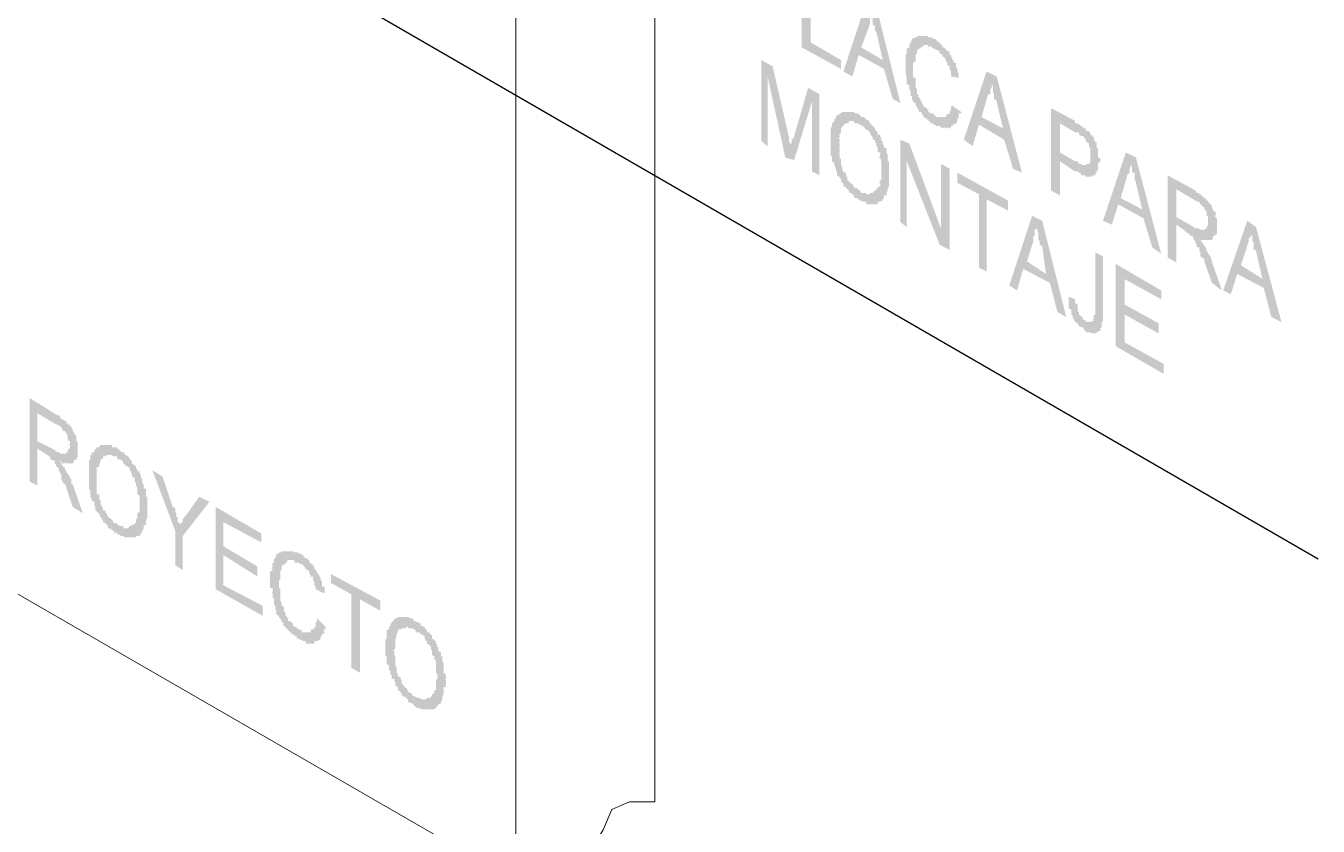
# Model space of a CAD drawing. Header units: millimetres. Extents: x 821 to 906, y 83 to 185.
# Drawn here: x 903.478 to 904.731, y 87.679 to 88.455 of the extents above; entities that cross this region are included whole.
import ezdxf

# ---------------------------------------------------------------- set-up
doc = ezdxf.new("R2010")
doc.units = ezdxf.units.MM
doc.layers.add('C.EMPOTRADO EN PARED Y TECHO', color=210, linetype='Continuous', lineweight=40)

# ---------------------------------------------------------------- blocks, each defined once
blk = doc.blocks.new('rejfgjfgjfg')
at = {"true_color": 0x000007}
for points in [[(466.5908, 120.1168), (466.5908, 120.2262), (466.6024, 120.2195), (466.6024, 120.1234), (466.6422, 120.1002), (466.6422, 120.0886)], [(466.788, 120.0405), (466.7997, 120.0322), (466.7997, 120.0306), (466.7963, 120.0306), (466.7963, 120.0289), (466.7963, 120.0256), (466.7963, 120.024), (466.7947, 120.024), (466.7947, 120.0223), (466.7947, 120.0206), (466.793, 120.0173), (466.7897, 120.0157), (466.788, 120.014), (466.7864, 120.014), (466.7864, 120.0107), (466.7847, 120.0107), (466.7847, 120.0124), (466.7814, 120.0107), (466.7814, 120.0124), (466.7798, 120.0107), (466.7798, 120.0124), (466.7781, 120.0107), (466.7781, 120.0124), (466.7748, 120.0107), (466.7748, 120.0124), (466.7731, 120.0107), (466.7731, 120.0124), (466.7715, 120.014), (466.7698, 120.014), (466.7665, 120.014), (466.7648, 120.0157), (466.7632, 120.0157), (466.7632, 120.0173), (466.7615, 120.0173), (466.7599, 120.0173), (466.7582, 120.0206), (466.7566, 120.0206), (466.7566, 120.0223), (466.7549, 120.0223), (466.7549, 120.024), (466.7516, 120.024), (466.7516, 120.0256), (466.7499, 120.0256), (466.7499, 120.0289), (466.7483, 120.0289), (466.7483, 120.0306), (466.7466, 120.0322), (466.745, 120.0322), (466.7433, 120.0356), (466.7433, 120.0372), (466.7416, 120.0372), (466.7416, 120.0389), (466.74, 120.0405), (466.74, 120.0438), (466.7367, 120.0455), (466.7367, 120.0472), (466.735, 120.0488), (466.735, 120.0521), (466.7334, 120.0538), (466.7334, 120.0555), (466.7334, 120.0588), (466.7334, 120.0604), (466.7317, 120.0604), (466.7317, 120.0621), (466.7317, 120.0637), (466.7317, 120.0671), (466.7284, 120.0687), (466.7284, 120.0704), (466.7284, 120.0737), (466.7284, 120.0753), (466.7284, 120.077), (466.7284, 120.0787), (466.7267, 120.082), (466.7267, 120.0836), (466.7267, 120.0853), (466.7267, 120.0886), (466.7267, 120.0903), (466.7267, 120.0919), (466.7267, 120.0936), (466.7267, 120.0969), (466.7267, 120.0985), (466.7267, 120.1002), (466.7267, 120.1019), (466.7267, 120.1035), (466.7267, 120.1052), (466.7267, 120.1068), (466.7284, 120.1085), (466.7284, 120.1118), (466.7284, 120.1135), (466.7284, 120.1151), (466.7317, 120.1168), (466.7317, 120.1184), (466.7317, 120.1201), (466.7317, 120.1218), (466.7334, 120.1218), (466.7334, 120.1234), (466.735, 120.1267), (466.735, 120.1284), (466.7367, 120.1284), (466.74, 120.13), (466.7416, 120.13), (466.7416, 120.1317), (466.7433, 120.1317), (466.7466, 120.1317), (466.745, 120.1317), (466.7483, 120.1317), (466.7499, 120.1317), (466.7516, 120.1317), (466.7549, 120.1317), (466.7566, 120.13), (466.7582, 120.13), (466.7615, 120.13), (466.7615, 120.1284), (466.7632, 120.1284), (466.7648, 120.1284), (466.7665, 120.1267), (466.7698, 120.1234), (466.7715, 120.1234), (466.7715, 120.1218), (466.7731, 120.1218), (466.7731, 120.1201), (466.7748, 120.1201), (466.7748, 120.1168), (466.7781, 120.1168), (466.7781, 120.1151), (466.7798, 120.1151), (466.7798, 120.1135), (466.7814, 120.1135), (466.7814, 120.1118), (466.7847, 120.1118), (466.7847, 120.1085), (466.7847, 120.1068), (466.7864, 120.1068), (466.7864, 120.1052), (466.788, 120.1019), (466.788, 120.1002), (466.7897, 120.1002), (466.7897, 120.0985), (466.7897, 120.0969), (466.793, 120.0969), (466.793, 120.0936), (466.793, 120.0919), (466.793, 120.0903), (466.7947, 120.0903), (466.7947, 120.0886), (466.7947, 120.0853), (466.7947, 120.0836), (466.7963, 120.0836), (466.7963, 120.082), (466.7963, 120.0787), (466.7963, 120.077), (466.7864, 120.0787), (466.7864, 120.082), (466.7864, 120.0836), (466.7864, 120.0853), (466.7847, 120.0886), (466.7847, 120.0903), (466.7847, 120.0919), (466.7814, 120.0936), (466.7814, 120.0969), (466.7798, 120.0985), (466.7798, 120.1002), (466.7781, 120.1019), (466.7781, 120.1035), (466.7748, 120.1052), (466.7748, 120.1068), (466.7731, 120.1085), (466.7715, 120.1085), (466.7715, 120.1118), (466.7698, 120.1118), (466.7698, 120.1135), (466.7665, 120.1135), (466.7648, 120.1151), (466.7632, 120.1151), (466.7615, 120.1168), (466.7599, 120.1184), (466.7582, 120.1168), (466.7582, 120.1184), (466.7566, 120.1168), (466.7566, 120.1201), (466.7549, 120.1201), (466.7516, 120.1201), (466.7499, 120.1201), (466.7499, 120.1168), (466.7499, 120.1184), (466.7483, 120.1168), (466.7483, 120.1184), (466.7466, 120.1168), (466.7466, 120.1151), (466.745, 120.1151), (466.7433, 120.1151), (466.7433, 120.1135), (466.7416, 120.1135), (466.7416, 120.1118), (466.7416, 120.1085), (466.74, 120.1068), (466.74, 120.1052), (466.74, 120.1019), (466.74, 120.1035), (466.74, 120.1002), (466.74, 120.0985), (466.7367, 120.0969), (466.7367, 120.0936), (466.7367, 120.0919), (466.7367, 120.0903), (466.7367, 120.0886), (466.7367, 120.0853), (466.7367, 120.0836), (466.7367, 120.082), (466.7367, 120.0787), (466.7367, 120.077), (466.74, 120.077), (466.74, 120.0753), (466.74, 120.0737), (466.74, 120.0704), (466.74, 120.0687), (466.74, 120.0671), (466.74, 120.0637), (466.7416, 120.0621), (466.7416, 120.0604), (466.7416, 120.0588), (466.7416, 120.0555), (466.7433, 120.0555), (466.7433, 120.0538), (466.7433, 120.0521), (466.7466, 120.0488), (466.745, 120.0505), (466.7466, 120.0472), (466.7483, 120.0455), (466.7483, 120.0438), (466.7499, 120.0405), (466.7516, 120.0389), (466.7549, 120.0372), (466.7549, 120.0356), (466.7566, 120.0356), (466.7566, 120.0322), (466.7582, 120.0322), (466.7582, 120.0306), (466.7615, 120.0306), (466.7632, 120.0306), (466.7632, 120.0289), (466.7648, 120.0289), (466.7665, 120.0256), (466.7698, 120.0256), (466.7715, 120.0256), (466.7731, 120.0256), (466.7731, 120.024), (466.7748, 120.0256), (466.7781, 120.0256), (466.7798, 120.0256), (466.7798, 120.0289), (466.7814, 120.0289), (466.7847, 120.0306), (466.7847, 120.0322), (466.7864, 120.0356), (466.7864, 120.0372), (466.7864, 120.0389)], [(466.5378, 119.9941), (466.5378, 120.1002), (466.5527, 120.0919), (466.5726, 120.0057), (466.5726, 120.0024), (466.5742, 120.0008), (466.5742, 119.9991), (466.5742, 119.9958), (466.5742, 119.9941), (466.5742, 119.9925), (466.5759, 119.9925), (466.5759, 119.9908), (466.5759, 119.9875), (466.5759, 119.9858), (466.5759, 119.9875), (466.5759, 119.9908), (466.5776, 119.9908), (466.5776, 119.9925), (466.5776, 119.9941), (466.5776, 119.9958), (466.5809, 119.9991), (466.5809, 120.0008), (466.5991, 120.0637), (466.614, 120.0555), (466.614, 119.9494), (466.6041, 119.9543), (466.6041, 120.0455), (466.5809, 119.9693), (466.5693, 119.9726), (466.5461, 120.0787), (466.5461, 119.9875)], [(466.7201, 119.888), (466.7201, 119.9958), (466.7317, 119.9908), (466.7731, 119.8798), (466.7731, 119.9643), (466.7847, 119.9577), (466.7847, 119.8516), (466.7715, 119.8582), (466.7284, 119.9676), (466.7284, 119.8814)], [(466.8229, 119.8284), (466.8229, 119.9245), (466.7947, 119.9394), (466.7947, 119.9527), (466.861, 119.9162), (466.861, 119.903), (466.8328, 119.9179), (466.8328, 119.8234)], [(466.9405, 119.7903), (466.9488, 119.7869), (466.9488, 119.7836), (466.9488, 119.7853), (466.9488, 119.782), (466.9521, 119.7803), (466.9521, 119.7787), (466.9521, 119.7753), (466.9521, 119.7737), (466.9521, 119.772), (466.9538, 119.7704), (466.9538, 119.7671), (466.9555, 119.7654), (466.9588, 119.7637), (466.9588, 119.7604), (466.9571, 119.7604), (466.9604, 119.7604), (466.9621, 119.7588), (466.9637, 119.7588), (466.9637, 119.7571), (466.9671, 119.7571), (466.9687, 119.7571), (466.9704, 119.7571), (466.9704, 119.7588), (466.9737, 119.7588), (466.9737, 119.7604), (466.972, 119.7604), (466.9737, 119.7637), (466.972, 119.7637), (466.9737, 119.7654), (466.972, 119.7654), (466.9753, 119.7671), (466.9753, 119.7704), (466.9753, 119.772), (466.9753, 119.7737), (466.9753, 119.8483), (466.9853, 119.8433), (466.9853, 119.7704), (466.9853, 119.7671), (466.9853, 119.7654), (466.9853, 119.7637), (466.9853, 119.7604), (466.9853, 119.7588), (466.9836, 119.7571), (466.9836, 119.7555), (466.9836, 119.7521), (466.9836, 119.7505), (466.982, 119.7488), (466.982, 119.7455), (466.9787, 119.7455), (466.9787, 119.7438), (466.977, 119.7438), (466.9753, 119.7422), (466.9737, 119.7422), (466.972, 119.7422), (466.9704, 119.7422), (466.9687, 119.7438), (466.9671, 119.7438), (466.9637, 119.7438), (466.9621, 119.7455), (466.9621, 119.7472), (466.9604, 119.7455), (466.9604, 119.7488), (466.9588, 119.7488), (466.9588, 119.7505), (466.9555, 119.7505), (466.9538, 119.7521), (466.9521, 119.7555), (466.9488, 119.7571), (466.9488, 119.7588), (466.9472, 119.7588), (466.9472, 119.7604), (466.9455, 119.7637), (466.9455, 119.7654), (466.9438, 119.7671), (466.9438, 119.7704), (466.9438, 119.772), (466.9438, 119.7737), (466.9405, 119.7753), (466.9405, 119.7787), (466.9405, 119.7803), (466.9405, 119.782), (466.9405, 119.7836), (466.9405, 119.7869), (466.9405, 119.7886)], [(467.0019, 119.7256), (467.0019, 119.8334), (467.0615, 119.7985), (467.0615, 119.7869), (467.0135, 119.8135), (467.0135, 119.7803), (467.0582, 119.7555), (467.0582, 119.7422), (467.0135, 119.7671), (467.0135, 119.7306), (467.0648, 119.7024), (467.0648, 119.6892)], [(465.7704, 119.4389), (465.7704, 119.4836), (465.7405, 119.5632), (465.7538, 119.5549), (465.7671, 119.5151), (465.7704, 119.5135), (465.7704, 119.5101), (465.7704, 119.5085), (465.772, 119.5068), (465.772, 119.5052), (465.772, 119.5019), (465.7737, 119.5019), (465.7737, 119.5002), (465.7737, 119.4985), (465.7737, 119.4952), (465.777, 119.4936), (465.777, 119.4919), (465.7787, 119.4936), (465.7787, 119.4952), (465.7803, 119.4952), (465.7803, 119.4985), (465.7803, 119.5002), (465.782, 119.5002), (465.782, 119.5019), (465.7853, 119.5052), (465.8019, 119.5284), (465.8151, 119.5218), (465.7803, 119.477), (465.7803, 119.4322)], [(465.8234, 119.4074), (465.8234, 119.5151), (465.8831, 119.4803), (465.8831, 119.4687), (465.8334, 119.4952), (465.8334, 119.4637), (465.8781, 119.4372), (465.8781, 119.424), (465.8334, 119.4521), (465.8334, 119.4124), (465.8847, 119.3858), (465.8847, 119.3726)], [(465.956, 119.3693), (465.9676, 119.3577), (465.9676, 119.356), (465.9659, 119.3543), (465.9643, 119.3543), (465.9659, 119.351), (465.9659, 119.3494), (465.9643, 119.3494), (465.9626, 119.3477), (465.9626, 119.3461), (465.961, 119.3461), (465.961, 119.3427), (465.9593, 119.3411), (465.956, 119.3394), (465.9543, 119.3394), (465.9527, 119.3394), (465.9527, 119.3361), (465.951, 119.3361), (465.9494, 119.3361), (465.9477, 119.3361), (465.9461, 119.3361), (465.9444, 119.3361), (465.9411, 119.3361), (465.9411, 119.3394), (465.9394, 119.3394), (465.9378, 119.3394), (465.9361, 119.3411), (465.9328, 119.3411), (465.9328, 119.3427), (465.9311, 119.3427), (465.9295, 119.3427), (465.9295, 119.3461), (465.9262, 119.3461), (465.9262, 119.3477), (465.9245, 119.3477), (465.9229, 119.3494), (465.9212, 119.351), (465.9179, 119.3543), (465.9162, 119.356), (465.9146, 119.3577), (465.9129, 119.3593), (465.9113, 119.361), (465.9129, 119.3626), (465.9096, 119.3643), (465.9096, 119.3659), (465.9079, 119.3693), (465.9063, 119.3709), (465.9063, 119.3726), (465.903, 119.3742), (465.903, 119.3776), (465.903, 119.3792), (465.9013, 119.3809), (465.9013, 119.3842), (465.9013, 119.3858), (465.8997, 119.3875), (465.8997, 119.3892), (465.8997, 119.3925), (465.8997, 119.3941), (465.8997, 119.3958), (465.898, 119.3958), (465.898, 119.3991), (465.898, 119.4008), (465.898, 119.4024), (465.8963, 119.4024), (465.898, 119.4041), (465.898, 119.4074), (465.898, 119.409), (465.8947, 119.409), (465.8947, 119.4107), (465.8947, 119.4124), (465.8947, 119.4157), (465.8947, 119.4173), (465.8947, 119.419), (465.8947, 119.4223), (465.8947, 119.424), (465.8947, 119.4256), (465.8947, 119.4273), (465.8947, 119.4306), (465.898, 119.4322), (465.898, 119.4339), (465.8963, 119.4339), (465.898, 119.4372), (465.898, 119.4389), (465.8963, 119.4389), (465.898, 119.4405), (465.8963, 119.4405), (465.8997, 119.4422), (465.8997, 119.4455), (465.8997, 119.4472), (465.9013, 119.4472), (465.9013, 119.4488), (465.903, 119.4521), (465.903, 119.4538), (465.9063, 119.4538), (465.9063, 119.4555), (465.9079, 119.4555), (465.9096, 119.4555), (465.9096, 119.4571), (465.9129, 119.4571), (465.9113, 119.4571), (465.9146, 119.4571), (465.9162, 119.4571), (465.9179, 119.4571), (465.9212, 119.4571), (465.9229, 119.4571), (465.9245, 119.4571), (465.9262, 119.4555), (465.9295, 119.4555), (465.9311, 119.4555), (465.9328, 119.4538), (465.9361, 119.4538), (465.9361, 119.4521), (465.9378, 119.4521), (465.9394, 119.4488), (465.9411, 119.4488), (465.9411, 119.4472), (465.9444, 119.4472), (465.9444, 119.4455), (465.9461, 119.4455), (465.9461, 119.4422), (465.9477, 119.4422), (465.9477, 119.4405), (465.951, 119.4405), (465.951, 119.4389), (465.9494, 119.4389), (465.9527, 119.4372), (465.9527, 119.4339), (465.9543, 119.4339), (465.9543, 119.4322), (465.956, 119.4306), (465.956, 119.4273), (465.956, 119.4289), (465.9593, 119.4256), (465.9593, 119.424), (465.961, 119.4223), (465.961, 119.419), (465.9626, 119.4173), (465.9626, 119.4157), (465.9626, 119.4124), (465.9626, 119.4107), (465.9659, 119.4107), (465.9659, 119.409), (465.9659, 119.4074), (465.9659, 119.4041), (465.9659, 119.4024), (465.9643, 119.4024), (465.9543, 119.4074), (465.9543, 119.409), (465.9543, 119.4107), (465.9527, 119.4124), (465.9527, 119.4157), (465.9527, 119.4173), (465.951, 119.419), (465.951, 119.4223), (465.951, 119.424), (465.9477, 119.424), (465.9477, 119.4256), (465.9461, 119.4273), (465.9461, 119.4306), (465.9444, 119.4322), (465.9411, 119.4339), (465.9394, 119.4372), (465.9378, 119.4389), (465.9361, 119.4405), (465.9328, 119.4405), (465.9328, 119.4422), (465.9311, 119.4422), (465.9295, 119.4422), (465.9262, 119.4422), (465.9262, 119.4455), (465.9245, 119.4455), (465.9229, 119.4455), (465.9212, 119.4455), (465.9179, 119.4455), (465.9162, 119.4422), (465.9146, 119.4422), (465.9146, 119.4405), (465.9129, 119.4405), (465.9129, 119.4389), (465.9113, 119.4389), (465.9096, 119.4372), (465.9096, 119.4339), (465.9096, 119.4322), (465.9079, 119.4322), (465.9079, 119.4306), (465.9079, 119.4273), (465.9079, 119.4256), (465.9079, 119.424), (465.9079, 119.4223), (465.9079, 119.419), (465.9063, 119.419), (465.9063, 119.4173), (465.9063, 119.4157), (465.9063, 119.4124), (465.9063, 119.414), (465.9063, 119.4107), (465.9063, 119.409), (465.9079, 119.4074), (465.9079, 119.4041), (465.9079, 119.4024), (465.9079, 119.4008), (465.9079, 119.3991), (465.9079, 119.3958), (465.9079, 119.3941), (465.9079, 119.3925), (465.9096, 119.3892), (465.9096, 119.3875), (465.9096, 119.3858), (465.9129, 119.3842), (465.9129, 119.3809), (465.9129, 119.3792), (465.9113, 119.3792), (465.9146, 119.3776), (465.9146, 119.3742), (465.9146, 119.3726), (465.9162, 119.3726), (465.9162, 119.3709), (465.9179, 119.3693), (465.9179, 119.3659), (465.9212, 119.3659), (465.9212, 119.3643), (465.9229, 119.3643), (465.9229, 119.3626), (465.9245, 119.3626), (465.9245, 119.3593), (465.9262, 119.3593), (465.9262, 119.3577), (465.9295, 119.3577), (465.9295, 119.356), (465.9311, 119.356), (465.9328, 119.3543), (465.9361, 119.3543), (465.9361, 119.351), (465.9378, 119.351), (465.9394, 119.351), (465.9411, 119.351), (465.9444, 119.351), (465.9461, 119.351), (465.9477, 119.351), (465.9477, 119.3543), (465.951, 119.3543), (465.9494, 119.3543), (465.9527, 119.356), (465.9527, 119.3577), (465.9543, 119.3577), (465.9543, 119.3593), (465.9543, 119.3626), (465.9543, 119.3643), (465.956, 119.3643), (465.956, 119.3659)], [(466.0008, 119.3046), (466.0008, 119.4008), (465.9742, 119.4157), (465.9742, 119.4273), (466.0389, 119.3925), (466.0389, 119.3792), (466.0124, 119.3941), (466.0124, 119.298)]]:
    blk.add_hatch(color=7, dxfattribs=at).paths.add_polyline_path(points)
h = blk.add_hatch(color=7, dxfattribs=at)
h.paths.add_polyline_path([(466.6455, 120.0853), (466.6753, 120.1764), (466.6886, 120.1698), (466.7201, 120.0438), (466.7101, 120.0488), (466.6985, 120.0886), (466.6654, 120.1068), (466.6571, 120.0787)])
h.paths.add_polyline_path([(466.6687, 120.1168), (466.6969, 120.1002), (466.6886, 120.1367), (466.6869, 120.1383), (466.6869, 120.1416), (466.6869, 120.1433), (466.6869, 120.145), (466.6836, 120.1466), (466.6836, 120.1499), (466.6836, 120.1516), (466.6836, 120.1532), (466.6836, 120.1549), (466.682, 120.1582), (466.682, 120.1599), (466.682, 120.1615), (466.682, 120.1599), (466.682, 120.1582), (466.682, 120.1549), (466.6803, 120.1549), (466.6803, 120.1532), (466.6803, 120.1516), (466.6803, 120.1499), (466.6803, 120.1466), (466.6787, 120.1466), (466.6787, 120.145), (466.6787, 120.1433)])
h = blk.add_hatch(color=7, dxfattribs=at)
h.paths.add_polyline_path([(466.803, 119.9958), (466.8328, 120.0853), (466.8461, 120.0787), (466.8792, 119.9527), (466.8676, 119.9577), (466.856, 119.9958), (466.8229, 120.0157), (466.8146, 119.9875)])
h.paths.add_polyline_path([(466.8262, 120.0256), (466.8543, 120.0107), (466.8461, 120.0455), (466.8461, 120.0472), (466.8427, 120.0488), (466.8427, 120.0521), (466.8427, 120.0538), (466.8427, 120.0555), (466.8411, 120.0588), (466.8411, 120.0604), (466.8411, 120.0621), (466.8411, 120.0637), (466.8411, 120.0671), (466.8394, 120.0671), (466.8394, 120.0687), (466.8394, 120.0704), (466.8394, 120.0687), (466.8394, 120.0671), (466.8394, 120.0637), (466.8378, 120.0621), (466.8378, 120.0604), (466.8378, 120.0588), (466.8378, 120.0555), (466.8345, 120.0555), (466.8345, 120.0538)])
h = blk.add_hatch(color=7, dxfattribs=at)
h.paths.add_polyline_path([(466.9173, 119.9295), (466.9173, 120.0372), (466.9488, 120.0206), (466.9488, 120.0173), (466.9521, 120.0173), (466.9538, 120.0157), (466.9555, 120.0157), (466.9555, 120.014), (466.9588, 120.014), (466.9571, 120.014), (466.9604, 120.0107), (466.9604, 120.0124), (466.9621, 120.0107), (466.9621, 120.009), (466.9637, 120.009), (466.9637, 120.0074), (466.9671, 120.0074), (466.9671, 120.0057), (466.9687, 120.0057), (466.9687, 120.0024), (466.9704, 120.0024), (466.9704, 120.0008), (466.9737, 119.9991), (466.9737, 119.9958), (466.972, 119.9974), (466.9753, 119.9941), (466.9753, 119.9925), (466.977, 119.9925), (466.977, 119.9908), (466.977, 119.9875), (466.977, 119.9858), (466.9787, 119.9842), (466.9787, 119.9825), (466.9787, 119.9792), (466.9787, 119.9776), (466.9787, 119.9759), (466.9787, 119.9726), (466.982, 119.9709), (466.982, 119.9693), (466.982, 119.9676), (466.9787, 119.9643), (466.9787, 119.9626), (466.9787, 119.961), (466.9787, 119.9577), (466.9787, 119.9593), (466.9787, 119.956), (466.977, 119.956), (466.977, 119.9543), (466.977, 119.9527), (466.9753, 119.9527), (466.9753, 119.9494), (466.9737, 119.9494), (466.972, 119.9494), (466.9704, 119.9477), (466.9687, 119.9477), (466.9671, 119.9477), (466.9637, 119.9477), (466.9621, 119.9477), (466.9621, 119.9494), (466.9604, 119.9494), (466.9588, 119.9494), (466.9571, 119.9494), (466.9555, 119.9527), (466.9538, 119.9527), (466.9521, 119.9543), (466.9488, 119.9543), (466.9289, 119.9676), (466.9289, 119.9229)])
h.paths.add_polyline_path([(466.9289, 119.9792), (466.9488, 119.9676), (466.9521, 119.9676), (466.9538, 119.9643), (466.9555, 119.9643), (466.9588, 119.9626), (466.9604, 119.9626), (466.9621, 119.9626), (466.9637, 119.9626), (466.9637, 119.9643), (466.9671, 119.9643), (466.9687, 119.9676), (466.9687, 119.9693), (466.9687, 119.9709), (466.9687, 119.9726), (466.9687, 119.9759), (466.9687, 119.9776), (466.9687, 119.9792), (466.9687, 119.9825), (466.9687, 119.9842), (466.9687, 119.9858), (466.9671, 119.9858), (466.9671, 119.9875), (466.9671, 119.9908), (466.9637, 119.9925), (466.9637, 119.9941), (466.9621, 119.9958), (466.9621, 119.9974), (466.9604, 119.9991), (466.9588, 120.0008), (466.9571, 120.0008), (466.9555, 120.0008), (466.9555, 120.0024), (466.9538, 120.0024), (466.9538, 120.0057), (466.9521, 120.0057), (466.9488, 120.0057), (466.9289, 120.0173)])
h = blk.add_hatch(color=7, dxfattribs=at)
h.paths.add_polyline_path([(466.6289, 119.9925), (466.6289, 119.9941), (466.6289, 119.9958), (466.6289, 119.9991), (466.6289, 120.0008), (466.6289, 120.0024), (466.6289, 120.0057), (466.6289, 120.0074), (466.6289, 120.009), (466.6289, 120.0107), (466.6306, 120.014), (466.6306, 120.0157), (466.6306, 120.0173), (466.6339, 120.0206), (466.6339, 120.0223), (466.6339, 120.024), (466.6356, 120.024), (466.6356, 120.0256), (466.6372, 120.0289), (466.6405, 120.0289), (466.6405, 120.0306), (466.6389, 120.0306), (466.6422, 120.0306), (466.6438, 120.0322), (466.6455, 120.0322), (466.6488, 120.0322), (466.6505, 120.0322), (466.6521, 120.0322), (466.6555, 120.0322), (466.6538, 120.0322), (466.6571, 120.0322), (466.6588, 120.0322), (466.6604, 120.0306), (466.6637, 120.0306), (466.6654, 120.0306), (466.6654, 120.0289), (466.6671, 120.0289), (466.6687, 120.0256), (466.672, 120.0256), (466.6737, 120.024), (466.6753, 120.0223), (466.6787, 120.0206), (466.6803, 120.0173), (466.682, 120.0157), (466.6836, 120.014), (466.6869, 120.0107), (466.6869, 120.0124), (466.6869, 120.009), (466.6886, 120.0074), (466.6903, 120.0057), (466.6903, 120.0024), (466.6936, 120.0024), (466.6936, 120.0008), (466.6936, 119.9991), (466.6952, 119.9991), (466.6952, 119.9958), (466.6952, 119.9941), (466.6969, 119.9941), (466.6969, 119.9925), (466.6969, 119.9908), (466.6985, 119.9875), (466.6985, 119.9858), (466.7019, 119.9842), (466.7019, 119.9825), (466.7019, 119.9792), (466.7019, 119.9776), (466.7035, 119.9776), (466.7035, 119.9759), (466.7035, 119.9726), (466.7035, 119.9709), (466.7035, 119.9693), (466.7035, 119.9676), (466.7052, 119.9676), (466.7052, 119.9643), (466.7052, 119.9626), (466.7052, 119.961), (466.7052, 119.9577), (466.7052, 119.956), (466.7052, 119.9543), (466.7052, 119.9527), (466.7052, 119.9494), (466.7052, 119.9477), (466.7052, 119.9461), (466.7052, 119.9427), (466.7052, 119.9411), (466.7052, 119.9394), (466.7052, 119.9378), (466.7052, 119.9345), (466.7035, 119.9328), (466.7035, 119.9311), (466.7035, 119.9295), (466.7019, 119.9262), (466.7019, 119.9245), (466.7019, 119.9229), (466.6985, 119.9229), (466.6985, 119.9195), (466.6969, 119.9179), (466.6969, 119.9162), (466.6952, 119.9162), (466.6936, 119.9146), (466.6919, 119.9146), (466.6903, 119.9146), (466.6903, 119.9113), (466.6886, 119.9113), (466.6869, 119.9113), (466.6836, 119.9113), (466.682, 119.9113), (466.6803, 119.9113), (466.6787, 119.9113), (466.6753, 119.9113), (466.6753, 119.9146), (466.6737, 119.9146), (466.672, 119.9146), (466.6687, 119.9162), (466.6671, 119.9162), (466.6654, 119.9179), (466.6637, 119.9179), (466.6637, 119.9195), (466.6604, 119.9195), (466.6588, 119.9229), (466.6571, 119.9245), (466.6555, 119.9262), (466.6538, 119.9262), (466.6521, 119.9295), (466.6505, 119.9311), (466.6488, 119.9328), (466.6488, 119.9345), (466.6455, 119.9345), (466.6455, 119.9378), (466.6438, 119.9394), (466.6422, 119.9411), (466.6422, 119.9427), (466.6422, 119.9444), (466.6405, 119.9461), (466.6405, 119.9477), (466.6389, 119.9477), (466.6372, 119.9494), (466.6372, 119.9527), (466.6372, 119.9543), (466.6356, 119.9543), (466.6356, 119.956), (466.6356, 119.9577), (466.6339, 119.961), (466.6339, 119.9626), (466.6339, 119.9643), (466.6306, 119.9676), (466.6306, 119.9693), (466.6306, 119.9709), (466.6306, 119.9726), (466.6289, 119.9759), (466.6289, 119.9776), (466.6289, 119.9792), (466.6289, 119.9825), (466.6289, 119.9842), (466.6289, 119.9858), (466.6289, 119.9875), (466.6289, 119.9908)])
h.paths.add_polyline_path([(466.6405, 119.9858), (466.6389, 119.9858), (466.6405, 119.9842), (466.6405, 119.9825), (466.6405, 119.9792), (466.6405, 119.9776), (466.6389, 119.9776), (466.6405, 119.9759), (466.6405, 119.9726), (466.6405, 119.9709), (466.6422, 119.9709), (466.6422, 119.9693), (466.6422, 119.9676), (466.6422, 119.9643), (466.6422, 119.9626), (466.6438, 119.961), (466.6438, 119.9577), (466.6438, 119.956), (466.6455, 119.9543), (466.6455, 119.9527), (466.6488, 119.9527), (466.6488, 119.9494), (466.6488, 119.9477), (466.6505, 119.9477), (466.6505, 119.9461), (466.6505, 119.9427), (466.6521, 119.9427), (466.6521, 119.9411), (466.6555, 119.9394), (466.6538, 119.9394), (466.6571, 119.9378), (466.6588, 119.9345), (466.6604, 119.9328), (466.6637, 119.9328), (466.6637, 119.9311), (466.6654, 119.9311), (466.6654, 119.9295), (466.6671, 119.9295), (466.6687, 119.9262), (466.672, 119.9262), (466.6737, 119.9262), (466.6753, 119.9262), (466.6753, 119.9245), (466.6787, 119.9245), (466.6803, 119.9245), (466.6803, 119.9262), (466.682, 119.9262), (466.6836, 119.9262), (466.6869, 119.9295), (466.6886, 119.9295), (466.6886, 119.9311), (466.6903, 119.9328), (466.6903, 119.9345), (466.6936, 119.9345), (466.6936, 119.9378), (466.6919, 119.9378), (466.6936, 119.9394), (466.6936, 119.9411), (466.6919, 119.9411), (466.6936, 119.9427), (466.6952, 119.9427), (466.6952, 119.9461), (466.6952, 119.9477), (466.6952, 119.9494), (466.6952, 119.9527), (466.6952, 119.9543), (466.6952, 119.956), (466.6952, 119.9577), (466.6952, 119.961), (466.6952, 119.9626), (466.6952, 119.9643), (466.6952, 119.9676), (466.6952, 119.9693), (466.6936, 119.9709), (466.6936, 119.9726), (466.6919, 119.9726), (466.6936, 119.9759), (466.6936, 119.9776), (466.6936, 119.9792), (466.6903, 119.9792), (466.6903, 119.9825), (466.6903, 119.9842), (466.6903, 119.9858), (466.6886, 119.9875), (466.6886, 119.9908), (466.6869, 119.9925), (466.6869, 119.9941), (466.6869, 119.9958), (466.6836, 119.9958), (466.6836, 119.9991), (466.682, 120.0008), (466.682, 120.0024), (466.6803, 120.0024), (466.6803, 120.0057), (466.6787, 120.0057), (466.6787, 120.0074), (466.6753, 120.009), (466.6737, 120.0107), (466.6737, 120.0124), (466.672, 120.0107), (466.672, 120.014), (466.6687, 120.014), (466.6687, 120.0157), (466.6671, 120.0157), (466.6654, 120.0157), (466.6654, 120.0173), (466.6637, 120.0173), (466.6604, 120.0173), (466.6588, 120.0206), (466.6571, 120.0206), (466.6555, 120.0206), (466.6538, 120.0206), (466.6521, 120.0206), (466.6521, 120.0173), (466.6505, 120.0173), (466.6488, 120.0173), (466.6455, 120.0157), (466.6455, 120.014), (466.6438, 120.014), (466.6438, 120.0107), (466.6438, 120.0124), (466.6422, 120.0107), (466.6422, 120.009), (466.6422, 120.0074), (466.6422, 120.0057), (466.6405, 120.0024), (466.6389, 120.0024), (466.6405, 120.0008), (466.6405, 119.9991), (466.6389, 119.9991), (466.6405, 119.9958), (466.6405, 119.9941), (466.6405, 119.9925), (466.6389, 119.9925), (466.6405, 119.9908), (466.6405, 119.9875), (466.6405, 119.9858), (466.6389, 119.9858)])
h = blk.add_hatch(color=7, dxfattribs=at)
h.paths.add_polyline_path([(466.9853, 119.8897), (467.0151, 119.9792), (467.0284, 119.9726), (467.0615, 119.8466), (467.0499, 119.8549), (467.0383, 119.893), (467.0052, 119.9113), (466.9969, 119.8847)])
h.paths.add_polyline_path([(467.0085, 119.9195), (467.0367, 119.9046), (467.0284, 119.9394), (467.0284, 119.9411), (467.0267, 119.9427), (467.0267, 119.9461), (467.0267, 119.9477), (467.0267, 119.9494), (467.0267, 119.9527), (467.0234, 119.9527), (467.0234, 119.9543), (467.0234, 119.956), (467.0234, 119.9577), (467.0234, 119.9593), (467.0234, 119.961), (467.0217, 119.9626), (467.0217, 119.9643), (467.0217, 119.9676), (467.0217, 119.9643), (467.0217, 119.9626), (467.0217, 119.961), (467.0201, 119.9577), (467.0201, 119.9593), (467.0201, 119.956), (467.0201, 119.9543), (467.0201, 119.9527), (467.0168, 119.9494), (467.0168, 119.9477)])
h = blk.add_hatch(color=7, dxfattribs=at)
h.paths.add_polyline_path([(467.0698, 119.8416), (467.0698, 119.9494), (467.1063, 119.9295), (467.1079, 119.9262), (467.1113, 119.9262), (467.1113, 119.9245), (467.1129, 119.9245), (467.1146, 119.9229), (467.1179, 119.9195), (467.1162, 119.9195), (467.1195, 119.9195), (467.1195, 119.9179), (467.1212, 119.9179), (467.1212, 119.9162), (467.1229, 119.9162), (467.1229, 119.9146), (467.1262, 119.9113), (467.1278, 119.9096), (467.1278, 119.9079), (467.1295, 119.9046), (467.1295, 119.903), (467.1328, 119.9013), (467.1328, 119.8997), (467.1328, 119.8963), (467.1311, 119.8963), (467.1328, 119.8947), (467.1345, 119.893), (467.1345, 119.8897), (467.1345, 119.8914), (467.1345, 119.888), (467.1345, 119.8864), (467.1345, 119.8847), (467.1345, 119.8814), (467.1345, 119.8798), (467.1345, 119.8781), (467.1345, 119.8764), (467.1345, 119.8731), (467.1328, 119.8715), (467.1311, 119.8715), (467.1328, 119.8698), (467.1311, 119.8698), (467.1295, 119.8698), (467.1295, 119.8665), (467.1278, 119.8648), (467.1262, 119.8648), (467.1229, 119.8648), (467.1212, 119.8648), (467.1195, 119.8648), (467.1179, 119.8648), (467.1162, 119.8648), (467.1146, 119.8648), (467.1129, 119.8648), (467.1129, 119.8665), (467.1113, 119.8665), (467.1129, 119.8648), (467.1146, 119.8632), (467.1146, 119.8615), (467.1179, 119.8582), (467.1162, 119.8582), (467.1179, 119.8566), (467.1195, 119.8566), (467.1195, 119.8549), (467.1212, 119.8516), (467.1212, 119.8532), (467.1212, 119.8499), (467.1229, 119.8483), (467.1229, 119.8466), (467.1262, 119.8433), (467.1262, 119.8416), (467.1262, 119.84), (467.1278, 119.84), (467.1278, 119.8367), (467.1411, 119.7985), (467.1278, 119.8085), (467.1179, 119.8367), (467.1179, 119.84), (467.1146, 119.8416), (467.1129, 119.8433), (467.1129, 119.8466), (467.1129, 119.8483), (467.1129, 119.8499), (467.1113, 119.8499), (467.1113, 119.8516), (467.1113, 119.8549), (467.1079, 119.8549), (467.1079, 119.8566), (467.1079, 119.8582), (467.1063, 119.8615), (467.1063, 119.8632), (467.1046, 119.8648), (467.1046, 119.8665), (467.103, 119.8665), (467.103, 119.8698), (467.0997, 119.8698), (467.0997, 119.8715), (467.098, 119.8715), (467.098, 119.8731), (467.0963, 119.8731), (467.093, 119.8764), (467.0814, 119.8847), (467.0814, 119.835)])
h.paths.add_polyline_path([(467.0814, 119.8947), (467.1046, 119.8814), (467.1063, 119.8798), (467.1079, 119.8798), (467.1113, 119.8798), (467.1113, 119.8781), (467.1129, 119.8781), (467.1146, 119.8781), (467.1179, 119.8781), (467.1162, 119.8781), (467.1195, 119.8781), (467.1195, 119.8798), (467.1212, 119.8798), (467.1212, 119.8814), (467.1229, 119.8847), (467.1229, 119.8864), (467.1229, 119.888), (467.1229, 119.8897), (467.1229, 119.893), (467.1229, 119.8947), (467.1212, 119.8963), (467.1212, 119.8997), (467.1212, 119.9013), (467.1195, 119.903), (467.1195, 119.9046), (467.1179, 119.9046), (467.1179, 119.9079), (467.1162, 119.9079), (467.1146, 119.9096), (467.1129, 119.9113), (467.1113, 119.9146), (467.1079, 119.9146), (467.1079, 119.9162), (467.1063, 119.9162), (467.0814, 119.9311)])
h = blk.add_hatch(color=7, dxfattribs=at)
h.paths.add_polyline_path([(466.8626, 119.8052), (466.8925, 119.8963), (466.9057, 119.8897), (466.9372, 119.7637), (466.9256, 119.7704), (466.9157, 119.8085), (466.8809, 119.8267), (466.8726, 119.7985)])
h.paths.add_polyline_path([(466.8858, 119.8367), (466.9107, 119.8201), (466.9057, 119.8566), (466.9024, 119.8582), (466.9024, 119.8615), (466.9024, 119.8632), (466.9008, 119.8648), (466.9008, 119.8665), (466.9008, 119.8698), (466.9008, 119.8715), (466.9008, 119.8731), (466.8991, 119.8764), (466.8991, 119.8781), (466.8991, 119.8798), (466.8991, 119.8814), (466.8991, 119.8798), (466.8958, 119.8781), (466.8958, 119.8764), (466.8958, 119.8731), (466.8958, 119.8715), (466.8958, 119.8698), (466.8941, 119.8698), (466.8941, 119.8665), (466.8941, 119.8648), (466.8941, 119.8632)])
h = blk.add_hatch(color=7, dxfattribs=at)
h.paths.add_polyline_path([(467.1427, 119.7985), (467.1742, 119.8897), (467.1858, 119.8814), (467.219, 119.7571), (467.2057, 119.7637), (467.1958, 119.8019), (467.161, 119.8201), (467.1527, 119.7936)])
h.paths.add_polyline_path([(467.1659, 119.8317), (467.1941, 119.8135), (467.1858, 119.8499), (467.1858, 119.8516), (467.1825, 119.8516), (467.1825, 119.8549), (467.1825, 119.8566), (467.1825, 119.8582), (467.1825, 119.8615), (467.1809, 119.8632), (467.1809, 119.8648), (467.1809, 119.8665), (467.1809, 119.8698), (467.1792, 119.8715), (467.1792, 119.8731), (467.1792, 119.8764), (467.1792, 119.8731), (467.1792, 119.8715), (467.1792, 119.8698), (467.1759, 119.8665), (467.1759, 119.8648), (467.1759, 119.8632), (467.1759, 119.8615), (467.1742, 119.8582), (467.1742, 119.8566)])
h = blk.add_hatch(color=7, dxfattribs=at)
h.paths.add_polyline_path([(465.5798, 119.5483), (465.5798, 119.6577), (465.6146, 119.6361), (465.6179, 119.6345), (465.6195, 119.6345), (465.6195, 119.6311), (465.6212, 119.6311), (465.6229, 119.6295), (465.6262, 119.6278), (465.6278, 119.6278), (465.6278, 119.6245), (465.6295, 119.6245), (465.6295, 119.6262), (465.6295, 119.6229), (465.6328, 119.6229), (465.6328, 119.6212), (465.6345, 119.6195), (465.6361, 119.6162), (465.6361, 119.6146), (465.6378, 119.6129), (465.6378, 119.6113), (465.6411, 119.6079), (465.6411, 119.6063), (465.6411, 119.6046), (465.6411, 119.6013), (465.6427, 119.5997), (465.6427, 119.598), (465.6427, 119.5963), (465.6427, 119.593), (465.6427, 119.5914), (465.6427, 119.5897), (465.6427, 119.5864), (465.6427, 119.5847), (465.6427, 119.5831), (465.6427, 119.5814), (465.6411, 119.5781), (465.6411, 119.5764), (465.6378, 119.5764), (465.6378, 119.5748), (465.6361, 119.5715), (465.6361, 119.5731), (465.6345, 119.5715), (465.6345, 119.5731), (465.6328, 119.5715), (465.6311, 119.5731), (465.6295, 119.5715), (465.6295, 119.5731), (465.6278, 119.5715), (465.6278, 119.5731), (465.6262, 119.5715), (465.6262, 119.5731), (465.6229, 119.5715), (465.6229, 119.5731), (465.6212, 119.5715), (465.6212, 119.5748), (465.6195, 119.5748), (465.6212, 119.5715), (465.6212, 119.5698), (465.6229, 119.5698), (465.6229, 119.5682), (465.6262, 119.5665), (465.6262, 119.5632), (465.6278, 119.5632), (465.6278, 119.5615), (465.6278, 119.5599), (465.6295, 119.5599), (465.6295, 119.5582), (465.6328, 119.5549), (465.6328, 119.5532), (465.6311, 119.5532), (465.6345, 119.5516), (465.6345, 119.5483), (465.6345, 119.5466), (465.6345, 119.545), (465.6361, 119.545), (465.6494, 119.5068), (465.6361, 119.5151), (465.6262, 119.545), (465.6229, 119.5466), (465.6229, 119.5483), (465.6212, 119.5516), (465.6212, 119.5532), (465.6212, 119.5549), (465.6212, 119.5582), (465.6195, 119.5582), (465.6195, 119.5599), (465.6195, 119.5615), (465.6179, 119.5615), (465.6179, 119.5632), (465.6179, 119.5665), (465.6146, 119.5682), (465.6146, 119.5698), (465.6129, 119.5715), (465.6129, 119.5731), (465.6129, 119.5748), (465.6113, 119.5748), (465.6113, 119.5764), (465.6079, 119.5764), (465.6079, 119.5781), (465.6063, 119.5781), (465.6063, 119.5814), (465.6046, 119.5814), (465.603, 119.5831), (465.5897, 119.5914), (465.5897, 119.5433)])
h.paths.add_polyline_path([(465.5897, 119.6013), (465.6129, 119.5897), (465.6146, 119.5864), (465.6146, 119.588), (465.6179, 119.5864), (465.6195, 119.5864), (465.6195, 119.5847), (465.6212, 119.5847), (465.6229, 119.5847), (465.6262, 119.5847), (465.6278, 119.5847), (465.6278, 119.5864), (465.6295, 119.5864), (465.6295, 119.588), (465.6295, 119.5897), (465.6328, 119.5914), (465.6311, 119.5914), (465.6328, 119.593), (465.6328, 119.5963), (465.6311, 119.5963), (465.6328, 119.598), (465.6328, 119.5997), (465.6328, 119.6013), (465.6311, 119.6013), (465.6295, 119.6046), (465.6295, 119.6063), (465.6295, 119.6079), (465.6278, 119.6113), (465.6278, 119.6129), (465.6262, 119.6129), (465.6262, 119.6146), (465.6229, 119.6146), (465.6229, 119.6162), (465.6212, 119.6195), (465.6195, 119.6212), (465.6179, 119.6212), (465.6179, 119.6229), (465.6146, 119.6229), (465.5897, 119.6378)])
h = blk.add_hatch(color=7, dxfattribs=at)
h.paths.add_polyline_path([(465.6577, 119.5549), (465.6577, 119.5582), (465.6577, 119.5599), (465.6577, 119.5615), (465.6577, 119.5632), (465.6577, 119.5665), (465.6577, 119.5682), (465.6577, 119.5698), (465.6577, 119.5715), (465.6577, 119.5731), (465.6577, 119.5748), (465.6577, 119.5764), (465.6593, 119.5764), (465.6593, 119.5781), (465.6593, 119.5814), (465.6593, 119.5831), (465.661, 119.5831), (465.661, 119.5847), (465.661, 119.5864), (465.6643, 119.5864), (465.6643, 119.588), (465.6643, 119.5897), (465.6659, 119.5897), (465.6659, 119.5914), (465.6676, 119.5914), (465.6676, 119.593), (465.6709, 119.593), (465.6726, 119.5963), (465.6742, 119.5963), (465.6759, 119.5963), (465.6792, 119.5963), (465.6809, 119.5963), (465.6825, 119.5963), (465.6858, 119.5963), (465.6842, 119.5963), (465.6875, 119.5963), (465.6875, 119.593), (465.6892, 119.593), (465.6908, 119.593), (465.6941, 119.593), (465.6941, 119.5914), (465.6958, 119.5914), (465.6974, 119.5897), (465.7008, 119.5864), (465.7024, 119.5864), (465.7024, 119.588), (465.7041, 119.5847), (465.7057, 119.5831), (465.709, 119.5814), (465.7107, 119.5781), (465.7124, 119.5764), (465.7124, 119.5748), (465.714, 119.5748), (465.714, 119.5715), (465.7173, 119.5698), (465.719, 119.5682), (465.719, 119.5665), (465.7206, 119.5632), (465.7206, 119.5615), (465.724, 119.5615), (465.724, 119.5599), (465.724, 119.5582), (465.7256, 119.5549), (465.7256, 119.5532), (465.7273, 119.5516), (465.7273, 119.5483), (465.7273, 119.5466), (465.7289, 119.545), (465.7289, 119.5433), (465.7289, 119.54), (465.7322, 119.5383), (465.7322, 119.5367), (465.7322, 119.5334), (465.7322, 119.535), (465.7322, 119.5317), (465.7322, 119.53), (465.7322, 119.5284), (465.7339, 119.5284), (465.7339, 119.5251), (465.7339, 119.5234), (465.7339, 119.5218), (465.7339, 119.5184), (465.7339, 119.5168), (465.7339, 119.5151), (465.7339, 119.5135), (465.7339, 119.5101), (465.7339, 119.5085), (465.7339, 119.5068), (465.7339, 119.5052), (465.7339, 119.5019), (465.7339, 119.5002), (465.7322, 119.4985), (465.7322, 119.4952), (465.7322, 119.4936), (465.7322, 119.4919), (465.7289, 119.4903), (465.7289, 119.4869), (465.7289, 119.4853), (465.7273, 119.4853), (465.7273, 119.4836), (465.7256, 119.4803), (465.7256, 119.482), (465.7256, 119.4787), (465.724, 119.4787), (465.724, 119.477), (465.7206, 119.477), (465.719, 119.477), (465.719, 119.4753), (465.7173, 119.4753), (465.714, 119.4753), (465.7124, 119.4753), (465.7107, 119.4753), (465.709, 119.4753), (465.7057, 119.4753), (465.7041, 119.4753), (465.7024, 119.477), (465.7008, 119.477), (465.6991, 119.477), (465.6974, 119.4787), (465.6958, 119.4787), (465.6941, 119.4803), (465.6941, 119.482), (465.6908, 119.4803), (465.6908, 119.4836), (465.6892, 119.4836), (465.6875, 119.4853), (465.6858, 119.4853), (465.6858, 119.4869), (465.6825, 119.4869), (465.6825, 119.4903), (465.6809, 119.4903), (465.6809, 119.4919), (465.6792, 119.4936), (465.6759, 119.4952), (465.6759, 119.4985), (465.6742, 119.4985), (465.6742, 119.5002), (465.6726, 119.5019), (465.6709, 119.5052), (465.6709, 119.5068), (465.6676, 119.5085), (465.6676, 119.5101), (465.6659, 119.5101), (465.6659, 119.5135), (465.6659, 119.5151), (465.6643, 119.5168), (465.6643, 119.5184), (465.6643, 119.5218), (465.661, 119.5234), (465.661, 119.5251), (465.6593, 119.5284), (465.6593, 119.53), (465.6593, 119.5317), (465.6593, 119.5334), (465.6593, 119.535), (465.6593, 119.5367), (465.6577, 119.5383), (465.6577, 119.54), (465.6577, 119.5433), (465.6577, 119.545), (465.6577, 119.5466), (465.6577, 119.5483), (465.6577, 119.5516), (465.6577, 119.5532)])
h.paths.add_polyline_path([(465.6676, 119.5483), (465.6676, 119.5466), (465.6676, 119.545), (465.6676, 119.5433), (465.6676, 119.54), (465.6676, 119.5383), (465.6676, 119.5367), (465.6676, 119.5334), (465.6676, 119.5317), (465.6709, 119.5317), (465.6709, 119.53), (465.6709, 119.5284), (465.6709, 119.5251), (465.6726, 119.5234), (465.6726, 119.5218), (465.6726, 119.5184), (465.6742, 119.5168), (465.6742, 119.5151), (465.6759, 119.5135), (465.6759, 119.5101), (465.6792, 119.5101), (465.6792, 119.5085), (465.6792, 119.5068), (465.6809, 119.5068), (465.6809, 119.5052), (465.6825, 119.5019), (465.6858, 119.5002), (465.6842, 119.5002), (465.6875, 119.4985), (465.6892, 119.4952), (465.6908, 119.4936), (465.6941, 119.4936), (465.6941, 119.4919), (465.6958, 119.4919), (465.6974, 119.4903), (465.7008, 119.4903), (465.6991, 119.4903), (465.7024, 119.4903), (465.7024, 119.4869), (465.7041, 119.4869), (465.7057, 119.4869), (465.709, 119.4869), (465.7107, 119.4903), (465.7124, 119.4903), (465.714, 119.4919), (465.7173, 119.4919), (465.7173, 119.4936), (465.719, 119.4952), (465.719, 119.4985), (465.7206, 119.5002), (465.7206, 119.5019), (465.7206, 119.5052), (465.7206, 119.5068), (465.724, 119.5085), (465.724, 119.5101), (465.724, 119.5135), (465.724, 119.5151), (465.724, 119.5168), (465.724, 119.5184), (465.724, 119.5201), (465.724, 119.5218), (465.724, 119.5234), (465.724, 119.5251), (465.724, 119.5284), (465.724, 119.53), (465.7206, 119.5317), (465.7206, 119.5334), (465.7206, 119.5367), (465.7206, 119.5383), (465.7206, 119.54), (465.719, 119.5433), (465.719, 119.545), (465.719, 119.5466), (465.7173, 119.5483), (465.7173, 119.5516), (465.7173, 119.5532), (465.714, 119.5549), (465.714, 119.5582), (465.7124, 119.5599), (465.7124, 119.5615), (465.7107, 119.5632), (465.7107, 119.5665), (465.709, 119.5665), (465.709, 119.5682), (465.7057, 119.5682), (465.7057, 119.5698), (465.7041, 119.5698), (465.7041, 119.5715), (465.7024, 119.5715), (465.7024, 119.5748), (465.7008, 119.5748), (465.7008, 119.5764), (465.6974, 119.5764), (465.6958, 119.5781), (465.6941, 119.5781), (465.6941, 119.5814), (465.6908, 119.5814), (465.6892, 119.5814), (465.6875, 119.5831), (465.6858, 119.5831), (465.6842, 119.5831), (465.6825, 119.5831), (465.6809, 119.5831), (465.6792, 119.5814), (465.6759, 119.5814), (465.6759, 119.5781), (465.6742, 119.5781), (465.6726, 119.5764), (465.6726, 119.5748), (465.6709, 119.5715), (465.6709, 119.5731), (465.6709, 119.5698), (465.6709, 119.5682), (465.6676, 119.5665), (465.6676, 119.5632), (465.6676, 119.5615), (465.6676, 119.5599), (465.6676, 119.5582), (465.6676, 119.5549), (465.6676, 119.5532), (465.6676, 119.5516)])
h = blk.add_hatch(color=7, dxfattribs=at)
h.paths.add_polyline_path([(466.0455, 119.3311), (466.0455, 119.3328), (466.0455, 119.3345), (466.0455, 119.3361), (466.0455, 119.3394), (466.0455, 119.3411), (466.0472, 119.3427), (466.0472, 119.3461), (466.0472, 119.3477), (466.0472, 119.3494), (466.0472, 119.351), (466.0472, 119.3543), (466.0505, 119.3543), (466.0505, 119.356), (466.0505, 119.3577), (466.0521, 119.3593), (466.0521, 119.361), (466.0521, 119.3626), (466.0538, 119.3626), (466.0538, 119.3643), (466.0571, 119.3659), (466.0555, 119.3659), (466.0588, 119.3693), (466.0604, 119.3693), (466.0621, 119.3709), (466.0654, 119.3709), (466.0671, 119.3709), (466.0687, 119.3709), (466.072, 119.3709), (466.0704, 119.3709), (466.0737, 119.3709), (466.0753, 119.3709), (466.077, 119.3709), (466.077, 119.3693), (466.0803, 119.3693), (466.082, 119.3693), (466.082, 119.3659), (466.0836, 119.3659), (466.0853, 119.3659), (466.0853, 119.3643), (466.0886, 119.3643), (466.0903, 119.3626), (466.0919, 119.3626), (466.0919, 119.3593), (466.0952, 119.3593), (466.0952, 119.3577), (466.0969, 119.3577), (466.0969, 119.356), (466.0985, 119.356), (466.0985, 119.3543), (466.1002, 119.3543), (466.1002, 119.351), (466.1035, 119.351), (466.1035, 119.3494), (466.1052, 119.3477), (466.1068, 119.3461), (466.1068, 119.3427), (466.1101, 119.3411), (466.1085, 119.3411), (466.1118, 119.3394), (466.1118, 119.3361), (466.1135, 119.3345), (466.1135, 119.3328), (466.1135, 119.3311), (466.1151, 119.3311), (466.1151, 119.3278), (466.1151, 119.3262), (466.1184, 119.3245), (466.1184, 119.3212), (466.1184, 119.3195), (466.1201, 119.3195), (466.1201, 119.3179), (466.1201, 119.3162), (466.1201, 119.3129), (466.1217, 119.3113), (466.1217, 119.3096), (466.1217, 119.3063), (466.1217, 119.3046), (466.1217, 119.303), (466.1217, 119.3013), (466.1217, 119.298), (466.1251, 119.2963), (466.1234, 119.2963), (466.1251, 119.2947), (466.1251, 119.293), (466.1251, 119.2897), (466.1234, 119.2897), (466.1251, 119.288), (466.1251, 119.2864), (466.1251, 119.2831), (466.1234, 119.2831), (466.1251, 119.2814), (466.1251, 119.2798), (466.1234, 119.2798), (466.1217, 119.2781), (466.1217, 119.2748), (466.1217, 119.2731), (466.1217, 119.2715), (466.1217, 119.2682), (466.1217, 119.2698), (466.1201, 119.2665), (466.1201, 119.2648), (466.1201, 119.2632), (466.1184, 119.2599), (466.1184, 119.2582), (466.1151, 119.2566), (466.1135, 119.2532), (466.1135, 119.2549), (466.1118, 119.2516), (466.1101, 119.2516), (466.1101, 119.2499), (466.1068, 119.2499), (466.1052, 119.2499), (466.1035, 119.2499), (466.1002, 119.2499), (466.0985, 119.2499), (466.0969, 119.2499), (466.0952, 119.2499), (466.0919, 119.2499), (466.0919, 119.2516), (466.0903, 119.2516), (466.0886, 119.2516), (466.0853, 119.2532), (466.0853, 119.2549), (466.0836, 119.2532), (466.0836, 119.2549), (466.082, 119.2566), (466.0803, 119.2582), (466.077, 119.2582), (466.077, 119.2599), (466.0753, 119.2599), (466.0753, 119.2632), (466.0737, 119.2632), (466.0737, 119.2648), (466.072, 119.2648), (466.072, 119.2665), (466.0687, 119.2665), (466.0687, 119.2682), (466.0671, 119.2682), (466.0671, 119.2715), (466.0654, 119.2715), (466.0654, 119.2731), (466.0621, 119.2748), (466.0621, 119.2781), (466.0604, 119.2798), (466.0588, 119.2814), (466.0588, 119.2831), (466.0588, 119.2864), (466.0571, 119.2864), (466.0571, 119.288), (466.0571, 119.2897), (466.0538, 119.2897), (466.0538, 119.293), (466.0538, 119.2947), (466.0521, 119.2963), (466.0521, 119.298), (466.0521, 119.3013), (466.0505, 119.3013), (466.0505, 119.303), (466.0505, 119.3046), (466.0505, 119.3063), (466.0505, 119.3079), (466.0472, 119.3096), (466.0472, 119.3113), (466.0472, 119.3129), (466.0472, 119.3162), (466.0472, 119.3179), (466.0472, 119.3195), (466.0455, 119.3212), (466.0455, 119.3245), (466.0455, 119.3262), (466.0455, 119.3278)])
h.paths.add_polyline_path([(466.0571, 119.3245), (466.0571, 119.3212), (466.0555, 119.3229), (466.0588, 119.3195), (466.0588, 119.3179), (466.0588, 119.3162), (466.0588, 119.3129), (466.0588, 119.3113), (466.0588, 119.3096), (466.0588, 119.3063), (466.0588, 119.3079), (466.0604, 119.3046), (466.0604, 119.303), (466.0604, 119.3013), (466.0604, 119.298), (466.0621, 119.2963), (466.0621, 119.2947), (466.0621, 119.293), (466.0654, 119.293), (466.0654, 119.2897), (466.0671, 119.288), (466.0671, 119.2864), (466.0671, 119.2831), (466.0687, 119.2831), (466.0687, 119.2814), (466.072, 119.2798), (466.0704, 119.2798), (466.072, 119.2781), (466.0737, 119.2781), (466.0737, 119.2748), (466.0753, 119.2748), (466.0753, 119.2731), (466.077, 119.2731), (466.077, 119.2715), (466.0803, 119.2715), (466.0803, 119.2682), (466.082, 119.2682), (466.082, 119.2698), (466.0836, 119.2665), (466.0853, 119.2665), (466.0886, 119.2648), (466.0903, 119.2648), (466.0919, 119.2648), (466.0919, 119.2632), (466.0952, 119.2632), (466.0969, 119.2632), (466.0985, 119.2632), (466.1002, 119.2648), (466.1035, 119.2648), (466.1052, 119.2665), (466.1068, 119.2682), (466.1068, 119.2698), (466.1101, 119.2715), (466.1085, 119.2715), (466.1101, 119.2731), (466.1085, 119.2731), (466.1101, 119.2748), (466.1118, 119.2748), (466.1118, 119.2781), (466.1118, 119.2798), (466.1118, 119.2814), (466.1118, 119.2831), (466.1118, 119.2864), (466.1118, 119.288), (466.1135, 119.2897), (466.1135, 119.293), (466.1135, 119.2947), (466.1135, 119.2963), (466.1118, 119.298), (466.1118, 119.3013), (466.1118, 119.303), (466.1118, 119.3046), (466.1118, 119.3063), (466.1118, 119.3096), (466.1118, 119.3113), (466.1118, 119.3129), (466.1101, 119.3162), (466.1085, 119.3162), (466.1101, 119.3179), (466.1101, 119.3195), (466.1085, 119.3195), (466.1068, 119.3212), (466.1068, 119.3245), (466.1068, 119.3262), (466.1068, 119.3278), (466.1052, 119.3278), (466.1052, 119.3311), (466.1052, 119.3328), (466.1035, 119.3328), (466.1035, 119.3345), (466.1002, 119.3361), (466.1002, 119.3394), (466.0985, 119.3394), (466.0985, 119.3411), (466.0969, 119.3427), (466.0969, 119.3461), (466.0952, 119.3461), (466.0952, 119.3477), (466.0919, 119.3477), (466.0919, 119.3494), (466.0903, 119.3494), (466.0903, 119.351), (466.0886, 119.351), (466.0853, 119.351), (466.0853, 119.3543), (466.0836, 119.3543), (466.082, 119.356), (466.0803, 119.356), (466.077, 119.356), (466.0753, 119.3577), (466.0737, 119.3577), (466.072, 119.3577), (466.072, 119.356), (466.0687, 119.356), (466.0671, 119.356), (466.0654, 119.3543), (466.0621, 119.3543), (466.0621, 119.351), (466.0604, 119.3494), (466.0604, 119.3477), (466.0604, 119.3461), (466.0588, 119.3427), (466.0588, 119.3411), (466.0588, 119.3394), (466.0588, 119.3361), (466.0588, 119.3345), (466.0588, 119.3328), (466.0588, 119.3311), (466.0571, 119.3278), (466.0555, 119.3278), (466.0571, 119.3262), (466.0571, 119.3245), (466.0555, 119.3245)])
at = {"color": 7, "linetype": 'Continuous', "lineweight": 9, "true_color": 0x000007}
for points in [[(466.2162, 121.0682), (466.2345, 121.0897), (466.2444, 121.0963), (466.2577, 121.0997), (466.2875, 121.1046), (466.3124, 121.1146), (466.324, 121.1229), (466.3306, 121.1361), (466.3422, 121.161), (466.3538, 121.1676), (466.3654, 121.1726), (466.3985, 121.1742), (466.3985, 119.1289)], [(466.2162, 121.0682), (466.2162, 119.0245), (466.2345, 119.0461), (466.2444, 119.0527), (466.2577, 119.056), (466.2875, 119.061), (466.3124, 119.0709), (466.324, 119.0809), (466.3306, 119.0925), (466.3422, 119.119), (466.3538, 119.124), (466.3654, 119.1289), (466.3985, 119.1289)], [(466.2162, 119.0245), (464.2919, 120.135), (464.2919, 120.135)]]:
    blk.add_lwpolyline(points, dxfattribs=at)
at = {"color": 7, "linetype": 'Continuous', "lineweight": -2, "true_color": 0x000007}
blk.add_lwpolyline([(465.2814, 120.5941), (465.5897, 120.4168), (467.2671, 119.4472)], dxfattribs=at)

msp = doc.modelspace()

# ---------------------------------------------------------------- block references
at = {"layer": 'C.EMPOTRADO EN PARED Y TECHO', "lineweight": 25, "xscale": 0.7403935568954524, "yscale": 0.7403935568954524, "zscale": 0.7403935568954524}
msp.add_blockref('rejfgjfgjfg', (558.7696, -0.4999), dxfattribs=at)

doc.saveas('drawing.dxf')
